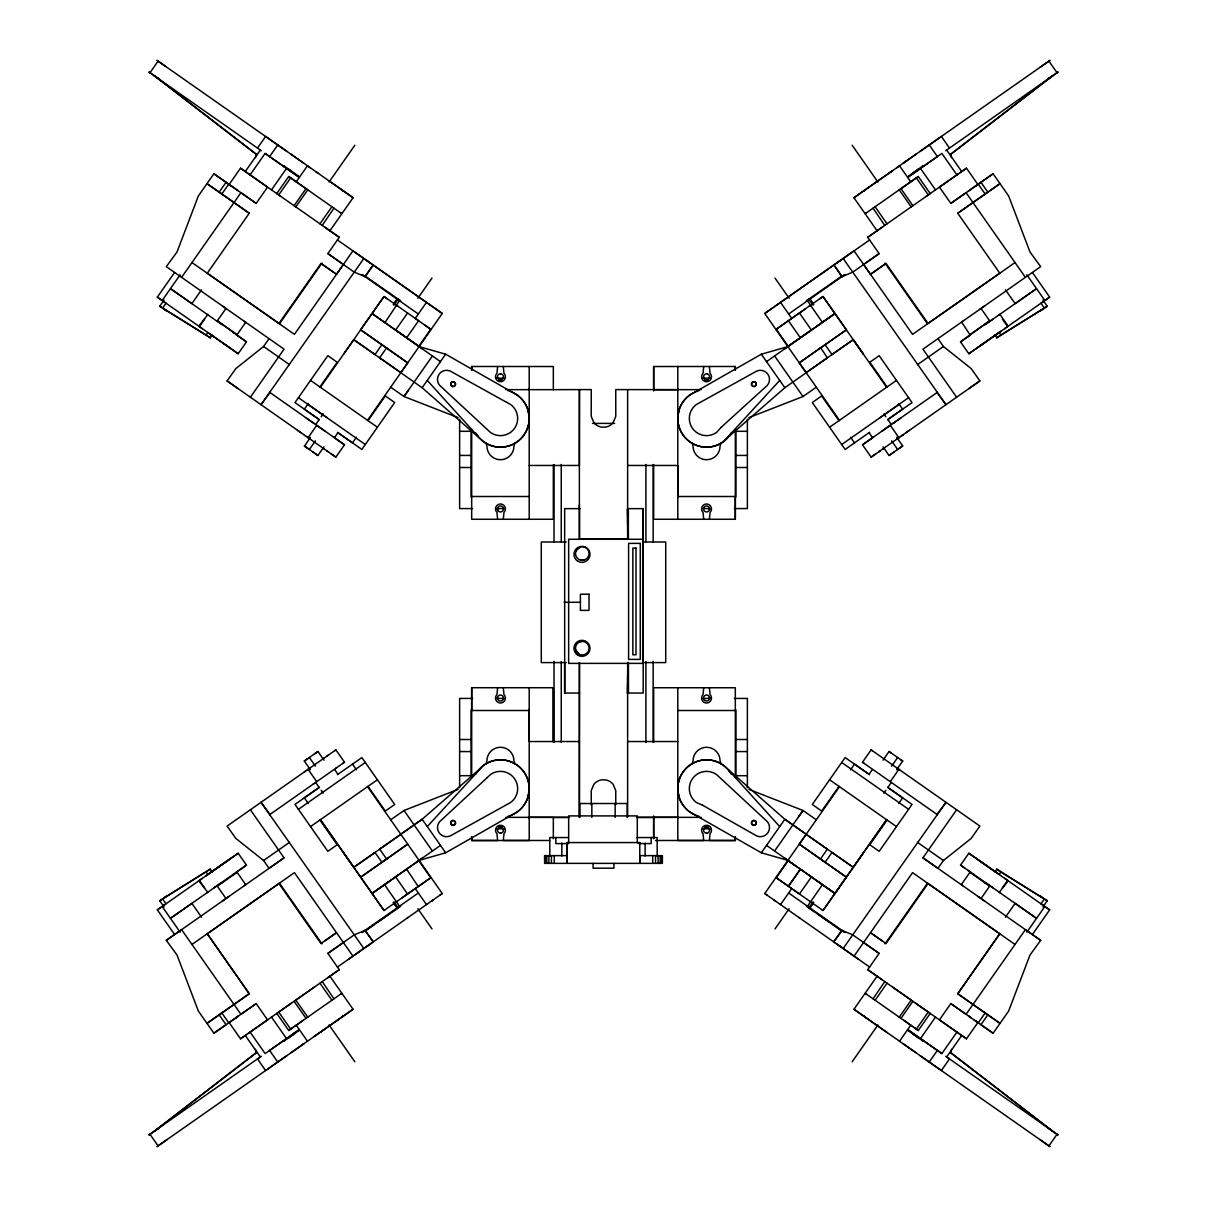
<?xml version="1.0" encoding="UTF-8"?>
<svg xmlns="http://www.w3.org/2000/svg" width="1207" height="1207" viewBox="0 0 1207 1207"><rect width="100%" height="100%" fill="white"/><g stroke="black" fill="none" stroke-linecap="round" stroke-linejoin="round"><path stroke-width="1.5" d="M471.681 370.142L471.681 366.49L553.334 366.521L553.334 389.665L505.839 389.65M471.681 709.248L471.681 687.718L553.334 687.734L553.334 742.199M529.209 389.68L529.209 388.473M529.209 709.263L529.209 741.536L579.375 741.536M553.334 838.699L553.334 817.335L505.839 817.35M553.319 741.536L553.319 687.734M553.334 464.801L553.319 519.266L471.681 519.282L471.681 429.571M579.511 693.044L564.68 693.044L564.68 662.417M579.375 662.598L579.375 817.38L579.511 662.899M579.375 508.645L579.375 504.933M579.511 389.62L579.375 465.464L529.209 465.464M579.511 508.645L579.511 538.775L628.349 538.79L628.349 508.645M627.746 508.645L643.195 508.645L643.195 693.044L628.349 693.044L628.349 662.899M642.743 662.824L642.743 541.083M643.195 662.341L643.195 508.645M735.319 370.142L735.319 366.49L653.666 366.521L653.666 389.68L701.161 389.65M653.666 815.962L653.666 838.593L653.666 817.32L701.161 817.35M653.666 742.411L653.666 687.734L735.319 687.764L735.319 777.429M677.791 818.527L677.791 817.32L637.417 817.365M677.791 497.737L677.791 465.464L627.625 465.464M653.666 464.589L653.666 519.266L735.319 519.282L735.319 497.752M735.319 836.858L735.319 840.51L709.384 840.51L710.048 833.705A4.949 4.949 0 0 0 710.048 826.704A4.949 4.949 0 0 0 703.047 826.704A4.949 4.949 0 0 0 703.047 833.705L703.711 840.51L677.791 840.51L677.791 687.764M591.279 804.797L591.219 790.706L593.844 784.354A12.357 12.357 0 0 1 601.644 779.858L605.356 779.858A12.357 12.357 0 0 1 613.156 784.354L615.781 790.706L615.721 804.797M255.567 157.679L255.975 154.179L153.938 75.513M951.433 1049.321L951.025 1052.821L1053.062 1131.487M528.228 796.032L529.209 788.593M677.791 418.407L678.772 410.968M709.46 509.776L709.565 508.992A3.018 3.018 0 0 0 705.039 506.352A3.018 3.018 0 0 0 705.039 511.572A3.018 3.018 0 0 0 709.565 508.962M450.694 822.525L450.875 821.922A2.414 2.414 0 0 1 452.821 820.504L453.455 820.519A2.414 2.414 0 0 1 455.461 823.295A2.414 2.414 0 0 1 452.7 825.286A2.414 2.414 0 0 1 450.694 822.525A2.414 2.414 0 0 0 452.7 825.286A2.414 2.414 0 0 0 455.461 823.295A2.414 2.414 0 0 0 453.455 820.519M756.125 385.078L756.306 384.475A2.414 2.414 0 0 0 754.3 381.714A2.414 2.414 0 0 0 751.539 383.705A2.414 2.414 0 0 0 753.545 386.481L754.179 386.496A2.414 2.414 0 0 0 756.125 385.078A2.414 2.414 0 0 1 754.164 386.496M575.875 550.724L580.522 546.907A6.82 6.82 0 0 1 589.091 553.5A6.82 6.82 0 0 1 580.522 560.078L578.877 559.399A6.82 6.82 0 0 1 578.877 547.586M575.709 551.735L576.388 550.09M367.501 420.353L419.085 346.605L445.67 354.224L517.335 395.111A28.772 28.772 0 0 1 523.747 435.289A28.772 28.772 0 0 1 483.585 441.702L422.148 387.734L400.769 372.722L407.694 362.854L386.285 347.827M839.499 786.647L787.915 860.395L761.33 852.776L689.665 811.889A28.772 28.772 0 0 1 683.253 771.711A28.772 28.772 0 0 1 723.415 765.298L784.852 819.266L806.231 834.278L799.306 844.146L846.333 877.187L835.003 893.436L766.536 845.383M165.766 66.476L157.001 60.35L158.087 61.119L149.97 72.722L160.078 79.798L154.481 75.89M240.525 168.195L267.562 187.13L256.171 203.38L228.742 184.158L221.877 193.965L249.245 213.262L207.272 273.235L278.983 323.416L320.971 263.458L336.512 274.321L343.422 264.454L327.882 253.576L339.273 237.326L240.525 168.195L229.149 184.445L213.895 173.763L198.355 195.972L176.991 252.037L166.31 266.641L284.052 349.17L250.377 397.224M222.013 194.101L219.206 192.094L226.071 182.302L213.895 173.763M257.483 148.084L265.615 136.466L287.025 151.448M236.587 334.958L246.469 341.883L238.171 353.742L157.348 297.133L174.517 272.616M245.293 171.515L260.32 150.06M162.16 300.498L180.145 274.804M250.06 174.94L265.118 153.425L291.023 171.56M157.348 297.133L166.008 303.183L162.553 308.132L206.125 334.973L207.845 332.498L211.949 335.365L210.214 337.839L159.777 306.186L164.061 300.075M181.593 277.354L240.917 192.698L256.171 203.38M298.25 176.644L299.321 177.399L269.614 156.578L277.746 144.976M201.554 289.801L191.868 303.621L170.459 288.639L221.726 324.547M271.469 189.921L286.527 168.407M280.673 196.303L276.78 193.573L288.714 176.524L307.74 189.861L295.806 206.895M278.726 194.93L290.661 177.897M340.525 212.794L341.853 213.73L296.243 181.789L307.453 165.797L310.29 167.773M202.308 328.636L198.808 326.177L207.71 314.74M200.437 325.105L204.587 319.176M294.101 205.703L306.035 188.654M219.418 322.269L217.335 320.821L225.981 308.464M329.089 182.016L354.858 145.217M244.402 321.379L245.73 322.314L237.085 334.656L235.757 333.736M319.961 223.808L331.895 206.759M333.947 208.208L322.224 225.392M158.087 61.119L353.063 197.722L329.918 230.778L324.502 226.976M279.436 323.853L321.997 263.126M352.942 250.86L294.433 334.354L191.988 262.538M363.85 258.509L261.014 404.677L269.961 392.531M327.836 253.636L354.285 272.163L364.921 276.569L373.054 264.952L426.478 302.399L415.253 318.392M362.341 274.758L365.133 276.72L373.265 265.118L354.028 251.629M308.313 403.515L304.36 409.173L319.176 419.553L316.068 424.004M319.915 386.964L337.206 362.251L327.821 355.673L294.976 402.595L319.387 419.689M320.368 387.356L383.992 296.5L372.058 313.533L372.857 314.107M393.241 304.586L397.42 298.612L394.433 303.198M394.01 305.115L398.189 299.155L399.819 300.302L395.64 306.276M387.145 298.717L383.992 296.5L396.5 305.265L384.942 322.586M321.153 416.732L323.129 413.91M308.087 437.673L316.732 425.317L324.834 431.005M315.404 440.842L309.354 449.487L304.541 446.122L310.365 437.311M374.472 354.149L373.295 353.319L375.015 354.526L381.91 344.689M407.544 313.005L395.609 330.054L419.176 346.545L442.245 313.458L337.417 239.982M417.863 298.25L432 278.078M386.527 348.008L379.662 357.785L400.875 372.691L353.757 339.665L375.015 354.526M304.3 445.956L317.924 455.492L323.974 446.846M334.837 437.145L337.96 432.71L352.474 442.863L356.427 437.206M406.653 337.779L418.588 320.73L415.359 318.467M269.055 338.669L263.579 346.484L235.803 368.603L227.112 380.914L335.863 457.136L344.508 444.795L333.57 437.115M419.81 344.855L429.752 330.658M368.029 420.655L385.32 395.941L394.704 402.519L361.859 449.426L337.432 432.332M408.494 390.163L404.028 396.53L390.736 387.221M798.506 816.837L802.972 810.47L816.264 819.779M838.971 786.361L821.68 811.059L812.296 804.481L845.141 757.574L869.568 774.668M850.573 769.794L854.526 764.137L869.04 774.291L872.163 769.855M767.048 895.156L764.755 893.542L787.824 860.455L794.719 865.283M777.248 876.342L787.19 862.145M864.257 763.458L862.492 762.205L871.137 749.864L872.254 750.648M803.575 871.484L800.347 869.221L788.412 886.27L775.89 877.504L777.202 878.409M800.347 869.221L788.412 886.27L799.456 893.995L811.391 876.946M780.522 904.601L791.747 888.608M883.026 760.154L889.076 751.508L900.694 759.656L902.7 761.044L896.635 769.689M825 862.175L820.473 858.992L827.338 849.215L806.125 834.309L853.258 867.305L863.412 852.851M775 928.922L789.137 908.75M891.596 766.158L897.646 757.513M825.09 862.311L831.985 852.474L853.258 867.305M890.268 781.683L898.913 769.327M883.871 793.09L885.847 790.268M898.687 803.485L902.64 797.827L887.824 787.447L890.932 782.996M807.181 906.698L822.435 884.686L816.913 880.823M808.811 907.845L812.99 901.885M814.137 911.587L809.535 908.358L812.567 903.802M813.759 902.414L809.429 908.283M887.085 820.051L869.794 844.749L879.179 851.327L912.024 804.405L887.613 787.311M876.75 975.995L867.727 969.674L879.164 953.364L852.715 934.837L842.079 930.431L833.735 941.882L841.867 930.28L845.081 932.543M843.15 948.491L945.986 802.323L937.039 814.469M854.058 956.14L912.567 872.646L1015.012 944.462L966.083 1014.302L950.829 1003.621L939.438 1019.87L966.475 1038.805L977.851 1022.555M974.034 1019.87L993.105 1033.237L1008.645 1011.028L1030.009 954.963L1040.69 940.359L922.948 857.83L956.623 809.776M885.003 943.874L927.564 883.147M1039.876 1139.559L1049.999 1146.65L853.937 1009.278L877.082 976.222L882.498 980.024M992.908 887.779L960.531 865.117L968.829 853.258L987.96 866.656M873.053 998.793L884.776 981.608M875.105 1000.241L887.039 983.192M962.598 885.621L961.27 884.686L969.915 872.344L971.243 873.264M852.142 1061.783L877.911 1024.984M1047.223 900.814L996.786 869.161L995.051 871.635L999.155 874.502L1000.875 872.027L1047.223 900.814L1042.939 906.925M988.699 884.761L987.582 884.731M978.123 896.499L981.019 898.536L989.665 886.179L988.352 885.259L989.333 885.953M899.26 1017.139L911.194 1000.105L892.501 987.009M900.965 1018.346L912.899 1001.297M1002.413 887.824L1006.563 881.895M999.29 892.26L1008.192 880.823L1004.692 878.364M899.547 1041.203L910.757 1025.211L903.771 1020.307M916.339 1029.103L928.274 1012.069L915.449 1003.092M913.624 1027.217L918.286 1030.476L930.22 1013.427L928.274 1012.069M935.531 1017.079L920.473 1038.593L941.882 1053.575L956.94 1032.06M1005.446 917.199L1015.132 903.379L1036.541 918.361L987.341 883.901M882.649 941.249L870.488 932.679L886.029 943.542L928.017 883.584L999.728 933.765L957.739 993.738L1000.03 1023.355L984.987 1012.899M999.788 933.78L957.755 993.738L985.123 1013.035L978.258 1022.842L950.829 1003.621M929.254 1062.024L937.386 1050.422L907.679 1029.601L908.75 1030.356M1044.447 898.868L1040.992 903.817L1049.652 909.867L1032.483 934.384M1026.855 932.196L1044.84 906.502L968.829 853.258M961.707 1035.485L946.68 1056.94L949.517 1058.916L941.385 1070.534L919.975 1055.552M987.794 1014.906L980.929 1024.698L993.105 1033.237M1048.913 1145.881L1057.03 1134.278L945.7 1056.246M343.573 354.149L353.757 339.665M407.694 362.854L360.591 329.813L371.997 313.564L422.133 348.672M419.085 346.605L432.408 355.959L403.998 396.53L458.041 417.592M422.148 387.734L445.655 354.224M761.345 852.776L784.852 819.266L806.231 834.278M774.592 851.041L803.002 810.47L748.959 789.408M871.137 749.864L979.888 826.086L971.197 838.397L943.421 860.516L937.945 868.331L922.948 857.83M1015.012 944.462L1025.407 929.646L1040.69 940.359M779.722 380.431L723.415 441.702A28.772 28.772 0 0 1 683.253 435.289A28.772 28.772 0 0 1 689.665 395.111L761.33 354.224L787.915 346.605L839.499 420.353M427.278 826.569L483.585 765.298A28.772 28.772 0 0 1 523.747 771.711A28.772 28.772 0 0 1 517.335 811.889L445.67 852.776L419.085 860.395L367.501 786.647M784.867 348.672L835.018 313.564L846.409 329.813L799.215 362.809L806.231 372.722L784.837 387.734L728.877 436.542A28.772 28.772 0 0 0 731.05 433.479M1053.062 75.513L951.025 154.179L951.433 157.679M153.938 1131.487L255.975 1052.821L255.567 1049.321M950.03 154.662L1051.025 76.916M155.975 1130.084L256.97 1052.338M791.747 318.392L780.522 302.399L848.928 254.451M358.072 952.549L373.265 941.882L365.133 930.28L361.919 932.543M373.265 941.882L364.921 930.431L354.285 934.837L327.836 953.364L339.273 969.674L330.25 975.995M842.079 276.569L833.946 264.952L841.867 276.72L852.715 272.163L879.164 253.636L867.727 237.326L876.75 231.005M961.602 322.073L969.915 334.656L989.665 320.821L981.019 308.464L979.692 309.399M222.269 882.724L237.085 872.344L245.73 884.686L244.402 885.621M984.987 194.101L1000.03 183.645L957.739 213.262L999.788 273.22L928.017 323.416L886.029 263.458L870.488 274.321L863.578 264.454L879.118 253.576M250.377 809.776L284.052 857.83L166.31 940.359L176.991 954.963L198.355 1011.028L206.97 1023.355L222.013 1012.899M870.488 274.321L885.47 263.775M269.961 814.469L261.014 802.323L363.85 948.491M937.039 392.531L945.986 404.677L843.15 258.509M324.351 941.249L336.512 932.679L320.971 943.542L278.983 883.584L207.272 933.765L249.245 993.738L206.97 1023.355L213.895 1033.237L236.934 1017.109M799.456 313.005L811.391 330.054L787.824 346.545L764.755 313.458L869.583 239.982M774.396 306.699L779.028 303.455M840.645 260.274L836.557 263.126M777.202 328.591L775.965 329.451L804.978 309.143M886.632 387.356L823.008 296.5L809.022 306.306M310.365 769.689L304.3 761.044L307.71 758.66M323.974 760.154L317.924 751.508L314.514 753.892M342.743 763.458L344.508 762.205L335.863 749.864L227.112 826.086L235.803 838.397L263.579 860.516L269.055 868.331L284.052 857.83M937.945 338.669L943.421 346.484L971.197 368.603L979.888 380.914L871.137 457.136L862.492 444.795L873.43 437.115M871.137 457.136L875.678 453.953M883.026 446.846L889.076 455.492L894.131 451.946M896.635 437.311L902.7 445.956L899.29 448.34L897.646 449.487L891.596 440.842M381.759 862.341L386.617 858.931L379.662 849.215L400.875 834.309L353.757 867.335L375.045 852.504L373.838 853.304M393.15 878.59L394.9 877.353M397.918 875.241L396.168 876.463M384.792 909.942L383.992 910.5L320.383 819.674L383.992 910.5L430.673 877.791M431.11 877.504L402.022 897.857M416.023 862.673L419.176 860.455L442.245 893.542L439.952 895.156M1039.876 67.441L1049.999 60.35L853.937 197.722L877.082 230.778L882.498 226.976M888.971 173.204L891.083 171.726M896.71 167.773L899.547 165.797L910.757 181.789L865.147 213.73L866.475 212.794M914.755 155.13L916.083 154.194L903.621 162.93M864.152 190.57L863.367 191.128L864.634 190.238M902.927 163.413L904.722 162.16M906.864 160.652L905.069 161.919M908.735 175.92L922.54 166.234M908.388 176.886L941.882 153.425L956.94 174.94M945.7 150.754L1058.132 71.952L1056.698 72.948M910.757 181.789L911.828 181.05M926.327 196.303L930.22 193.573L918.286 176.524L911.964 180.959M884.776 225.392L873.053 208.208M956.623 397.224L922.948 349.17L1040.69 266.641L1030.009 252.037L1008.645 195.972L993.105 173.763L977.851 184.445L966.475 168.195L939.438 187.13L950.829 203.38L966.083 192.698L1025.407 277.354M772.842 307.8L764.755 313.458M848.717 254.617L852.972 251.629M788.654 314.001L845.081 274.457M841.867 276.72L844.659 274.758M950.829 203.38L978.258 184.158L985.123 193.965L957.755 213.262M970.066 189.891L993.105 173.763M968.874 190.736L970.353 189.71M809.746 305.778L776.327 329.209M819.855 298.717L823.008 296.5L834.942 313.533L823.174 321.801M984.067 194.825L986.511 193.105M816.913 326.177L822.42 322.314L810.501 305.265M766.536 361.617L787.915 346.605M819.9 348.325L821.107 347.556M799.306 362.854L846.409 329.813M820.715 347.827L827.338 357.785L806.125 372.691L853.258 339.695L863.427 354.149L853.243 339.665L831.955 354.496L833.162 353.696M827.64 357.574L826.161 358.615M748.959 417.592L802.972 396.53L816.264 387.221M1015.012 262.538L912.567 334.354L854.058 250.86M304.255 772.012L305.492 771.152M308.554 768.995L308.977 768.708M323.823 758.298L323.023 758.856M328.108 755.295L326.871 756.155M312.915 784.354L314.152 783.494M336.768 767.637L335.531 768.512M269.538 814.755L344.508 762.205M316.068 782.996L319.176 787.447L304.36 797.827L308.313 803.485M164.061 906.925L159.777 900.814L210.214 869.161L211.949 871.635M163.865 897.948L210.214 869.161M970.232 335.093L968.059 336.602L969.161 335.833M985.274 324.547L986.632 323.612M987.341 323.099L1036.541 288.639L1015.132 303.621L1005.446 289.801M995.639 334.958L968.829 353.742L960.531 341.883L970.413 334.958M998.777 315.102L999.894 314.318L1008.192 326.177L1004.692 328.636M207.71 892.26L198.808 880.823L202.308 878.364M239.484 870.006L246.469 865.117L238.171 853.258L205.794 875.935M174.517 934.384L157.348 909.867L210.652 872.525M211.361 872.042L230.628 858.539L229.541 859.309M996.348 334.475L1049.652 297.133L1032.483 272.616M968.829 353.742L1001.207 331.065M977.051 347.978L976.372 348.461L984.158 342.999M207.106 892.682L208.223 891.898M219.659 883.901L170.459 918.361L191.868 903.379L201.554 917.199M220.368 883.388L221.726 882.453M236.768 871.907L238.941 870.398L236.134 872.359M228.877 896.499L225.981 898.536L217.335 886.179L222.39 882.634M995.051 335.365L996.786 337.839L1047.223 306.186L1042.939 300.075M1047.223 306.186L1040.359 310.984M937.462 392.245L862.492 444.795M882.166 431.005L890.268 425.317L898.913 437.673M900.86 417.894L892.863 423.506L894.508 422.344M166.31 940.359L181.593 929.646L240.917 1014.302L256.171 1003.621L267.562 1019.87L240.525 1038.805L229.149 1022.555M898.717 437.809L898.023 438.292M905.959 432.74L909.52 430.25M968.995 388.548L979.888 380.914M191.988 944.462L294.433 872.646L352.942 956.14M390.736 819.779L404.028 810.47L458.041 789.408M379.36 849.426L380.839 848.385M387.1 858.675L360.667 877.187L407.694 844.146L386.557 859.052M419.085 860.395L440.464 845.383M371.982 893.436L422.043 858.313L372.058 893.467L383.826 885.199M390.087 880.823L384.58 884.686L399.819 906.698L398.189 907.845L394.01 901.885M220.489 1013.895L222.933 1012.175M237.643 1016.596L238.367 1016.098L235.712 1017.954M213.895 1033.237L226.071 1024.698L219.206 1014.906M256.171 1003.621L228.742 1022.842L221.877 1013.035L249.261 993.738L207.272 933.765M362.341 932.242L418.346 892.999M358.283 952.383L348.853 958.992M368.044 945.549L366.641 946.544M407.076 918.195L408.087 917.486M431.442 901.116L432.815 900.15L432.076 900.678M337.417 967.018L442.245 893.542M293.376 1027.217L288.714 1030.476L276.78 1013.427L291.551 1003.092M322.224 981.608L333.947 998.793M288.714 1030.476L341.853 993.27L340.525 994.206M303.229 1020.307L295.172 1025.95M261.3 1056.246L148.868 1135.048L150.302 1134.052M291.023 1035.44L298.612 1030.114M284.46 1040.766L298.265 1031.08M291.34 1052.504L304.073 1043.587M342.848 1016.43L343.633 1015.872L342.366 1016.762M327.806 977.7L329.918 976.222L353.063 1009.278L157.001 1146.65L167.124 1139.559M876.176 182.151L853.937 197.722M919.975 151.448L941.385 136.466L949.517 148.084M868.255 187.704L869.825 186.602M875.362 182.74L892.561 170.685M917.064 170.066L918.965 168.739M922.148 166.506L923.189 165.781M913.246 172.737L915.117 171.439M911.632 174.608L921.333 167.818M1052.519 75.89L1046.922 79.798L1057.03 72.722L1048.913 61.119M867.727 237.326L966.475 168.195M806.351 300.875L841.837 276.041M976.689 185.259L975 186.451M834.58 313.79L787.824 346.56M334.746 750.648L335.863 749.864M961.27 322.314L962.598 321.379M981.593 308.057L984.852 305.793M917.501 364.65L943.421 346.484M829.586 427.233L896.469 380.386M319.387 787.311L294.976 804.405L327.821 851.312L337.206 844.749L319.915 820.051M337.432 774.668L361.859 757.574L394.704 804.481L385.32 811.059L368.029 786.345M159.777 900.814L166.641 896.016M971.243 333.736L969.975 334.626M989.665 320.821L960.531 341.883M985.365 324.502L988.05 322.616M988.563 322.269L992.908 319.221M298.416 809.324L365.299 762.477M157.348 909.867L166.008 903.817L162.553 898.868M217.939 867.441L207.845 874.502L206.125 872.027M219.04 866.656L238.171 853.258M211.512 871.922L210.878 872.374L226.222 861.632L225.468 862.16M981.532 344.84L980.778 345.368L996.243 334.55L995.488 335.078M992.863 336.919L999.155 332.498L1000.875 334.973L1044.447 308.132L1040.992 303.183L1049.652 297.133M880.084 417.637L899.2 404.254M841.701 444.523L908.584 397.676M996.786 337.839L1000.875 334.973M214.092 887.779L246.469 865.117M232.649 874.788L234.399 873.566M235.757 873.264L237.025 872.374M217.335 886.179L218.301 884.761M869.568 432.332L845.141 449.426L812.296 402.519L821.68 395.941L838.971 420.64M887.613 419.689L912.024 402.595L879.179 355.688L869.794 362.251L887.085 386.949M310.531 826.614L377.414 779.767M263.579 860.516L289.499 842.35M869.825 439.65L871.469 438.488M222.148 901.207L225.407 898.943M898.446 438.005L897.661 438.548L899.547 437.221M405.175 870.262L406.653 869.221L418.21 886.526M327.882 953.424L343.422 942.546M365.072 931.019L370.67 927.097M372.163 926.056L400.649 906.125M365.163 930.959L374.396 924.502M377.474 922.344L389.786 913.729M392.863 911.587L397.465 908.358L394.433 903.802M314.499 987.009L295.806 1000.105L307.74 1017.139M240.525 1038.805L339.273 969.674M156.095 1129.993L158.992 1127.957M295.368 1032.392L265.118 1053.575L250.06 1032.06M160.078 1127.202L149.97 1134.278L158.087 1145.881M288.035 1038.261L289.936 1036.934M291.883 1035.561L293.754 1034.263M283.811 1041.219L284.852 1040.494M301.539 1045.368L303.379 1044.07M314.439 1036.315L353.063 1009.278M320.519 1032.06L323.627 1029.873M337.175 1020.398L338.745 1019.296M287.025 1055.552L265.615 1070.534L257.483 1058.916L260.32 1056.94L245.293 1035.485M775.89 329.496L776.689 328.938M317.924 751.508L304.3 761.044M307.453 769.779L309.203 768.542M889.076 455.492L902.7 445.956M908.75 176.644L907.679 177.399L937.386 156.578L929.254 144.976M918.286 176.524L899.26 189.861L911.194 206.895M397.571 908.283L393.241 902.414M298.25 1030.356L299.321 1029.601L269.614 1050.422L277.746 1062.024M514.831 443.316L513.926 446.243A13.473 13.473 0 0 1 500.452 459.716A13.473 13.473 0 0 1 486.964 446.243L486.059 443.316M720.926 443.316L720.036 446.243A13.473 13.473 0 0 1 706.548 459.716A13.473 13.473 0 0 1 693.074 446.243L692.169 443.316M580.522 641.596L578.877 642.275A6.82 6.82 0 0 0 578.877 654.088L580.522 654.767A6.82 6.82 0 0 0 589.091 648.189A6.82 6.82 0 0 0 580.522 641.596L581.789 641.43M486.074 763.684L486.964 760.757A13.473 13.473 0 0 1 500.452 747.284A13.473 13.473 0 0 1 513.926 760.757L514.831 763.684M692.169 763.684L693.074 760.757A13.473 13.473 0 0 1 706.548 747.284A13.473 13.473 0 0 1 720.036 760.757L720.941 763.684M584.052 560.078L580.522 560.078M452.821 386.496L453.455 386.481A2.414 2.414 0 0 0 455.461 383.705A2.414 2.414 0 0 0 452.7 381.714A2.414 2.414 0 0 0 450.694 384.475L450.875 385.078A2.414 2.414 0 0 0 452.821 386.496A2.414 2.414 0 0 1 450.875 385.078M753.545 820.519L754.179 820.504A2.414 2.414 0 0 1 756.125 821.922L756.306 822.525A2.414 2.414 0 0 1 754.3 825.286A2.414 2.414 0 0 1 751.539 823.295A2.414 2.414 0 0 1 753.545 820.519A2.414 2.414 0 0 0 751.539 823.295A2.414 2.414 0 0 0 754.3 825.286A2.414 2.414 0 0 0 756.306 822.525M553.319 389.665L591.249 389.589L591.219 416.294L593.859 422.646A12.357 12.357 0 0 0 601.644 427.142L605.356 427.142A12.357 12.357 0 0 0 613.156 422.646L615.781 416.294L615.751 389.589L677.791 389.68L677.791 388.473M496.741 378.183L504.164 378.183M702.836 378.183L710.259 378.183M498.702 380.582L502.203 380.582M704.797 380.582L708.298 380.582M592.531 423.401L614.619 423.401M459.626 431.306L471.077 431.306M735.923 431.306L747.374 431.306M459.626 455.431L471.077 455.431M735.923 455.431L747.374 455.431M459.626 467.501L471.077 467.501M735.923 467.501L747.374 467.501M471.681 496.499L529.209 496.499M677.791 496.499L735.319 496.499M472.616 508.569L459.626 508.569L459.626 419.251M496.741 508.569L504.164 508.569M580.114 508.645L564.665 508.645L564.68 693.044M702.836 508.569L710.259 508.569M734.384 508.569L747.374 508.569L747.374 419.251M627.308 509.128L627.912 539.212M566.204 541.988L541.279 541.988L541.279 662.598L566.204 662.598M642.682 541.988L665.721 541.988L665.721 662.598L642.682 662.598M564.227 602.293L580.401 602.293M627.308 693.527L627.912 662.824M472.616 698.431L459.626 698.431L459.626 787.749M496.741 698.431L504.164 698.431M702.836 698.431L710.259 698.431M734.384 698.431L747.374 698.431L747.374 787.749M471.681 710.501L529.209 710.501M677.791 710.501L735.319 710.501M459.626 739.499L471.077 739.499M735.923 739.499L747.374 739.499M627.625 741.536L677.791 741.536M459.626 751.569L471.077 751.569M735.923 751.569L747.374 751.569M459.626 775.694L471.077 775.694M735.923 775.694L747.374 775.694M554.013 817.441L568.769 817.441M636.511 817.441L653.153 817.441M498.702 826.418L502.203 826.418M704.797 826.418L708.298 826.418M496.741 828.817L504.164 828.817M702.836 828.817L710.259 828.817M568.422 837.552L549.788 837.552L549.788 855.989M636.753 837.552L657.181 837.552L657.181 855.989M549.607 840.479L471.681 840.51L471.681 836.858M655.537 840.479L735.319 840.51L735.319 836.949M639.846 842.561L567.124 842.561L567.094 863.367M568.648 843.587L555.808 843.587L555.808 837.552M638.322 843.587L651.161 843.587L651.161 837.552M567.124 855.642L544.583 855.642L544.598 863.367L662.387 863.367L662.387 855.642L639.846 855.642L639.876 863.367M569.583 817.365L529.209 817.32L529.209 818.527M898.023 768.708L899.547 769.779M308.977 438.292L307.453 437.221M353.063 197.722L330.824 182.151M295.172 181.05L296.243 181.789M230.311 185.259L232 186.451M219.206 192.094L206.97 183.645L249.261 213.262M246.469 341.883L217.335 320.821M238.171 353.742L228.47 346.952M960.531 865.117L965.072 868.301M976.659 1021.726L975.769 1021.092M911.828 1025.95L910.757 1025.211M853.937 1009.278L887.371 1032.679M424.215 324.668L431.11 329.496L429.798 328.591M304.073 163.413L302.278 162.16M340.389 188.865L343.633 191.128L342.848 190.57M283.811 165.781L284.852 166.506M150.302 72.948L148.868 71.952L261.3 150.754M380.205 358.162L381.382 358.992L379.36 357.574M900.694 759.656L902.7 761.044M234.399 333.434L232.649 332.212M236.134 334.641L238.941 336.602L238.247 336.119M979.179 860.5L976.372 858.539L977.051 859.022M982.649 862.945L980.778 861.632L996.243 872.45L989.061 867.441M970.866 872.359L968.059 870.398L970.232 871.907M972.601 873.566L974.351 874.788M159.777 306.186L166.641 310.984M304.255 434.988L305.492 435.848M308.554 438.005L309.339 438.548M323.808 448.702L323.023 448.144M328.108 451.705L326.871 450.845M826.795 848.838L826.146 848.385M832.528 852.851L833.177 853.304M858.147 958.992L833.735 941.882M1056.698 1134.052L1058.132 1135.048L1046.922 1127.202M922.148 1040.494L923.189 1041.219M866.611 1018.135L863.367 1015.872L864.152 1016.43M903.032 1043.663L915.66 1052.504M299.668 160.32L290.993 154.255L292.245 155.13M301.931 161.919L300.136 160.652M318.029 173.204L315.917 171.726M288.035 168.739L289.936 170.066M284.46 166.234L298.265 175.92M265.118 153.425L269.614 156.578M284.128 166.732L298.612 176.886M295.036 180.959L288.714 176.524M330.25 231.005L339.273 237.326M370.443 263.126L366.355 260.274M427.972 303.455L432.604 306.699M434.158 307.8L442.245 313.458M365.072 275.981L400.649 300.875M361.919 274.457L418.346 314.001M236.647 189.71L238.126 190.736M226.071 182.302L236.934 189.891M397.254 305.778L430.673 329.209M397.978 306.306L396.5 305.265M321.53 263.775L336.512 274.321M220.489 193.105L222.933 194.825M372.42 313.79L419.176 346.56M432.408 355.959L440.464 361.617M360.667 329.813L387.1 348.325M891.068 752.912L889.076 751.508M222.148 305.793L225.407 308.057M862.492 762.205L937.462 814.755M263.579 346.484L289.499 364.65M310.531 380.386L377.414 427.233M1040.359 896.016L1043.135 897.948M220.217 322.842L236.753 334.414M207.106 314.318L208.223 315.102M996.786 869.161L1000.875 872.027M841.701 762.477L908.584 809.324M1044.84 906.502L1049.652 909.867M214.137 336.919L210.878 334.626L226.222 345.368L222.842 342.999M225.483 344.855L230.628 348.461L229.949 347.978M307.8 404.254L326.916 417.637M298.416 397.676L365.299 444.523M206.125 334.973L210.214 337.839M998.777 891.898L999.894 892.682M985.274 882.453L986.632 883.388M970.247 872.586L984.731 882.724M984.61 882.634L986.783 884.158M829.586 779.767L896.469 826.614M917.501 842.35L943.421 860.516M269.538 392.245L344.508 444.795M306.14 417.894L314.137 423.506M981.593 898.943L984.852 901.207M227.112 380.914L238.005 388.548M297.48 430.25L301.041 432.74M331.322 453.953L335.863 457.136M312.869 451.946L317.924 455.492M799.306 844.146L846.409 877.187M810.832 876.463L809.324 875.407M812.1 877.353L813.609 878.409M823.174 885.199L834.942 893.467L886.632 819.644L823.008 910.5L834.942 893.467L784.867 858.328L787.915 860.395M984.067 1012.175L986.511 1013.895M776.327 877.791L822.963 910.47L822.208 909.942M969.357 1016.596L968.633 1016.098L971.288 1017.954M863.578 942.546L879.118 953.424M788.654 892.999L844.915 932.423M806.351 906.125L834.837 926.056M836.33 927.097L841.928 931.019M817.214 913.729L829.526 922.344M832.604 924.502L841.837 930.959M775.558 901.116L774.185 900.15M798.913 917.486L799.924 918.195M838.956 945.549L840.751 946.816M764.755 893.542L869.583 967.018M867.727 969.674L966.475 1038.805M866.475 994.206L865.147 993.27L918.286 1030.476M908.388 1030.114L922.872 1040.268M937.386 1050.422L941.882 1053.575M908.735 1031.08L922.54 1040.766M913.246 1034.263L915.117 1035.561M917.064 1036.934L918.965 1038.261M430.311 328.938L431.11 329.496M775.89 877.504L776.689 878.062M578.877 654.088L575.694 649.939M155.959 76.916L256.97 154.662M950.03 1052.338L1051.041 1130.084M427.278 380.431L478.123 436.542A28.772 28.772 0 0 1 475.95 433.479M779.722 826.569L728.877 770.458A28.772 28.772 0 0 1 731.05 773.521M774.592 355.959L803.002 396.53M432.408 851.041L403.998 810.47M343.588 852.851L353.757 867.335M980.929 182.302L987.794 192.094M946.68 150.06L961.707 171.515M1026.855 274.804L1044.84 300.498M920.473 168.407L935.531 189.921M916.339 177.897L928.274 194.93M1002.413 319.176L1006.563 325.105M900.965 188.654L912.899 205.703M852.142 145.217L877.911 182.016M875.105 206.759L887.039 223.808M885.003 263.126L927.564 323.853M898.687 403.515L902.64 409.173L887.824 419.553L890.932 424.004M813.759 304.586L809.58 298.612L812.567 303.198M812.99 305.115L808.811 299.155L807.181 300.302L811.36 306.276M883.871 413.91L885.847 416.732M825.09 344.689L831.985 354.526M775 278.078L789.137 298.25M869.04 432.71L872.163 437.145M788.412 320.73L800.347 337.779M777.248 330.658L787.19 344.855M850.573 437.206L854.526 442.863M761.33 354.224L784.852 387.734M445.67 852.776L422.148 819.266L478.123 770.458A28.772 28.772 0 0 0 475.95 773.521M352.474 764.137L356.427 769.794M419.81 862.145L429.752 876.342M334.837 769.855L337.96 774.291M415.253 888.608L426.478 904.601M395.609 876.946L407.544 893.995M417.863 908.75L432 928.922M309.354 757.513L315.404 766.158M375.015 852.474L381.91 862.311M308.087 769.327L316.732 781.683M321.153 790.268L323.129 793.09M279.436 883.147L321.997 943.874M319.961 983.192L331.895 1000.241M329.089 1024.984L354.858 1061.783M294.101 1001.297L306.035 1018.346M200.437 881.895L204.587 887.824M296.243 1025.211L307.453 1041.203M278.726 1012.069L290.661 1029.103M271.469 1017.079L286.527 1038.593M162.16 906.502L180.145 932.196M709.46 697.224L709.565 698.008M677.791 788.593L678.772 796.032M528.228 410.968L529.209 418.407M497.435 508.992L497.54 509.776M735.923 430.386L735.923 497.103M735.923 709.897L735.923 776.614M735.319 366.49L735.319 370.051M735.319 429.571L735.319 519.236M709.384 366.49L710.048 373.295A4.949 4.949 0 0 1 710.048 380.296A4.949 4.949 0 0 1 703.047 380.296A4.949 4.949 0 0 1 703.047 373.295L703.711 366.49M709.384 519.236L710.048 512.417A4.949 4.949 0 0 0 710.048 505.431A4.949 4.949 0 0 0 703.047 505.431A4.949 4.949 0 0 0 703.047 512.417L703.711 519.236M709.384 687.764L710.048 694.583A4.949 4.949 0 0 1 710.048 701.569A4.949 4.949 0 0 1 703.047 701.569A4.949 4.949 0 0 1 703.047 694.583L703.711 687.764M677.791 366.49L677.791 519.236M661.647 855.642L661.647 863.367M660.184 855.642L660.184 863.367M658.102 855.642L658.102 863.367M655.552 855.642L655.552 863.367M653.666 366.521L653.666 391.038M653.153 464.559L653.153 542.335M653.153 661.3L653.153 742.305M652.7 855.642L652.7 863.367M645.911 464.499L645.911 541.626M645.911 661.587L645.911 742.471M645.126 843.074L645.126 855.989M639.77 842.561L639.77 863.367M637.296 842.561L637.296 815.902L568.663 815.902L568.663 842.561M628.349 662.341L628.349 693.044M627.625 389.62L627.625 538.262M627.625 662.598L627.625 817.38M627.202 817.38L627.202 803.515L579.767 803.515L579.767 817.38M615.132 803.515L615.132 817.38M613.895 863.367L613.895 868.18L593.09 868.18L593.09 863.367M591.837 803.515L591.837 817.38M579.375 389.62L579.375 538.277M567.199 842.561L567.199 863.367M561.843 843.074L561.843 855.989M561.255 464.499L561.255 541.626M561.255 661.587L561.255 742.471M554.269 855.642L554.269 863.367M554.013 464.559L554.013 542.335M554.013 661.3L554.013 742.305M551.418 855.642L551.418 863.367M548.868 855.642L548.868 863.367M546.786 855.642L546.786 863.367M545.323 855.642L545.323 863.367M529.209 366.49L529.209 519.236M529.209 687.764L529.209 840.51L503.289 840.51L503.953 833.705A4.949 4.949 0 0 0 503.953 826.704A4.949 4.949 0 0 0 496.952 826.704A4.949 4.949 0 0 0 496.952 833.705L497.616 840.51L471.681 840.51L471.681 836.949M503.289 366.49L503.953 373.295A4.949 4.949 0 0 1 503.953 380.296A4.949 4.949 0 0 1 496.952 380.296A4.949 4.949 0 0 1 496.952 373.295L497.616 366.49M503.289 519.236L503.953 512.417A4.949 4.949 0 0 0 503.953 505.431A4.949 4.949 0 0 0 496.952 505.431A4.949 4.949 0 0 0 496.952 512.417L497.616 519.236M503.289 687.764L503.953 694.583A4.949 4.949 0 0 1 503.953 701.569A4.949 4.949 0 0 1 496.952 701.569A4.949 4.949 0 0 1 496.952 694.583L497.616 687.764M471.681 366.49L471.681 370.051M471.681 687.764L471.681 777.429M471.077 430.386L471.077 497.103M471.077 709.897L471.077 776.614M753.545 386.481A2.414 2.414 0 0 1 751.539 383.705A2.414 2.414 0 0 1 754.3 381.714A2.414 2.414 0 0 1 756.306 384.475M731.457 432.785A28.772 28.772 0 0 1 683.735 435.923A28.772 28.772 0 0 1 699.109 390.63M507.891 390.63A28.772 28.772 0 0 1 523.265 435.923A28.772 28.772 0 0 1 475.543 432.785M453.455 386.481A2.414 2.414 0 0 0 455.461 383.705A2.414 2.414 0 0 0 452.7 381.714A2.414 2.414 0 0 0 450.694 384.475M450.875 821.922A2.414 2.414 0 0 1 452.836 820.504M475.543 774.215A28.772 28.772 0 0 1 523.265 771.077A28.772 28.772 0 0 1 507.891 816.37M754.164 820.504A2.414 2.414 0 0 1 756.125 821.922M699.109 816.37A28.772 28.772 0 0 1 683.735 771.077A28.772 28.772 0 0 1 731.457 774.215M643.059 541.988L643.059 662.598L643.059 541.988M497.54 697.224L497.435 698.038A3.018 3.018 0 0 0 501.72 700.769A3.018 3.018 0 0 0 502.384 695.73A3.018 3.018 0 0 0 497.54 697.269M487.206 777.625L441.264 820.172A9.143 9.143 0 0 0 439.227 832.936A9.143 9.143 0 0 0 451.991 834.972L510.546 802.534A17.215 17.215 0 0 0 514.393 778.485A17.215 17.215 0 0 0 490.344 774.653L487.206 777.625M721.032 427.444L716.656 432.347A17.215 17.215 0 0 1 692.607 428.515A17.215 17.215 0 0 1 696.454 404.466L755.009 372.028A9.143 9.143 0 0 1 767.773 374.064A9.143 9.143 0 0 1 765.736 386.828L721.032 427.444M878.892 451.705L880.129 450.845L878.892 451.705M883.177 448.702L883.977 448.144L883.177 448.702M903.168 434.701L901.508 435.848L903.168 434.701M422.163 819.266L400.769 834.278L422.148 819.266M500.603 373.823L499.819 373.883A3.018 3.018 0 0 0 498.038 378.651A3.018 3.018 0 0 0 503.108 378.244A3.018 3.018 0 0 0 500.603 373.823M707.181 833.117L706.397 833.177A3.018 3.018 0 0 1 703.892 828.756A3.018 3.018 0 0 1 708.962 828.349A3.018 3.018 0 0 1 707.181 833.117M642.878 539.273L568.648 539.273L568.648 663.382L642.878 663.382L642.878 539.273M640.283 543.376L628.591 543.376L628.591 659.399L640.283 659.399L640.283 543.376M635.998 548.084L632.86 548.084L632.86 654.767L635.998 654.767L635.998 548.084M589.031 594.221L580.401 594.221L580.401 610.38L589.031 610.38L589.031 594.221M707.181 373.883L706.397 373.823A3.018 3.018 0 0 0 703.892 378.244A3.018 3.018 0 0 0 708.962 378.651A3.018 3.018 0 0 0 707.181 373.883M500.603 833.177L499.819 833.117A3.018 3.018 0 0 1 498.038 828.349A3.018 3.018 0 0 1 503.108 828.756A3.018 3.018 0 0 1 500.603 833.177M506.593 402.323L451.991 372.028A9.143 9.143 0 0 0 439.227 374.064A9.143 9.143 0 0 0 441.264 386.828L490.344 432.347A17.215 17.215 0 0 0 514.393 428.515A17.215 17.215 0 0 0 510.546 404.466L506.593 402.323M702.565 805.205L696.454 802.534A17.215 17.215 0 0 1 692.607 778.485A17.215 17.215 0 0 1 716.656 774.653L765.736 820.172A9.143 9.143 0 0 1 767.773 832.936A9.143 9.143 0 0 1 755.009 834.972L702.565 805.205M704.42 700.135A3.018 3.018 0 0 0 709.46 698.793A3.018 3.018 0 0 0 705.763 695.096A3.018 3.018 0 0 0 704.42 700.135M498.31 511.089A3.018 3.018 0 0 0 503.364 509.731A3.018 3.018 0 0 0 499.668 506.05A3.018 3.018 0 0 0 498.31 511.089M577.957 561.285A8.027 8.027 0 0 0 589.997 554.345A8.027 8.027 0 0 0 577.957 547.405A8.027 8.027 0 0 0 577.957 561.285M577.957 655.265A8.027 8.027 0 0 0 589.997 648.31A8.027 8.027 0 0 0 577.957 641.37A8.027 8.027 0 0 0 577.957 655.265"/></g></svg>
